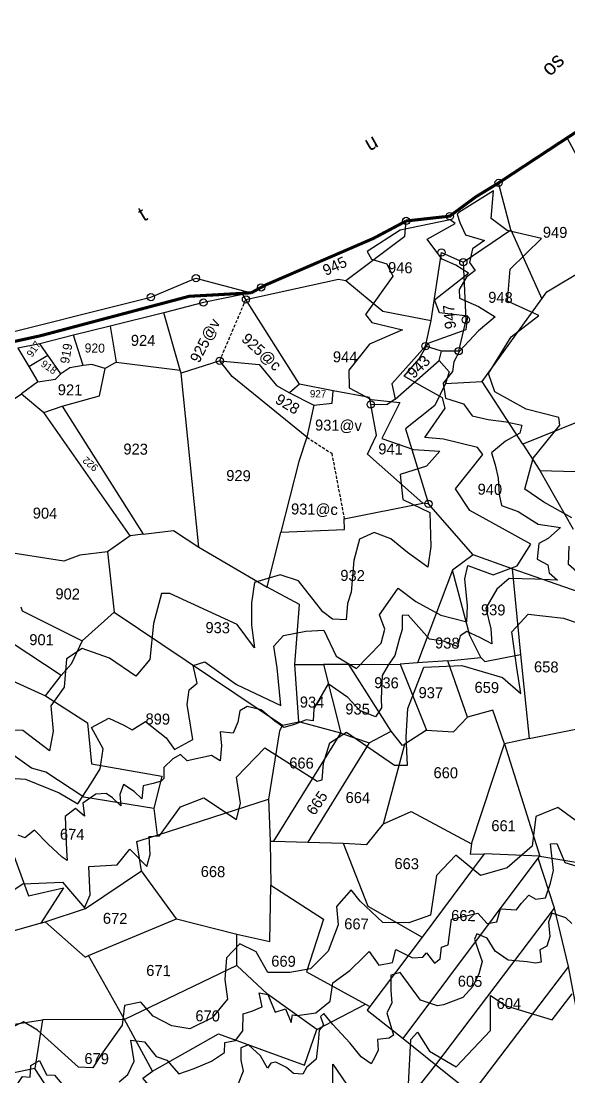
# Model space of a CAD drawing. Header units: metres. Extents: x 303618 to 307193, y 1938596 to 1940865.
# Drawn here: x 304474 to 304906, y 1939507 to 1940340 of the extents above; entities that cross this region are included whole.
import ezdxf

# ---------------------------------------------------------------- set-up
doc = ezdxf.new("R2010")
doc.units = ezdxf.units.M
doc.linetypes.add('DASHDOT', pattern=[1, 0.5, -0.25, 0, -0.25])
doc.linetypes.add('DASHED', pattern=[0.75, 0.5, -0.25])
for name, color, linetype in [('POLY_HATCH', 12, 'Continuous'), ('POLY_PARCEL', 6, 'Continuous'), ('POLY_SUBPARCEL', 6, 'DASHED'), ('POLY_WATER', 4, 'Continuous'), ('SYM_STONE', 1, 'Continuous'), ('TEXT_MAPOUT', 7, 'Continuous'), ('TEXT_PARCEL', 7, 'Continuous'), ('V_BOUND_LINE', 7, 'Continuous'), ('V_BOUND_STREAM_LINE', 7, 'DASHDOT')]:
    doc.layers.add(name, color=color, linetype=linetype)
doc.styles.add('TEXT_MAP', font='')
doc.styles.get('TEXT_MAP').set_extended_font_data('Kruti Dev 050')

# ---------------------------------------------------------------- blocks, each defined once
blk = doc.blocks.new('STONE')
blk.add_circle((0, 0), 0.8510231522929323)
blk = doc.blocks.new('10')
at = {"layer": 'POLY_HATCH'}
for points in [[(294.1404708599243, 285.9445481932862), (288.4020849253952, 289.9712124450725), (284.841342217042, 288.472235878286), (284.2822157340884, 283.6226023066056), (280.2506301132676, 280.0074216514572), (275.9247687209513, 278.6847948937129), (271.8343287848697, 281.9472759307764), (268.6855704785335, 278.5672290632242), (267.8321682240844, 272.0716611049916), (264.2714255157312, 270.7490343472473), (260.0044184386757, 270.7784263365238), (256.2671085893503, 274.21725718263), (254.7663004766505, 276.0101515155657), (252.3826608542763, 273.2767220322471), (252.7063658809971, 270.2493747827789), (251.1467034530356, 265.9287927648434), (248.2922251133837, 263.0190134724821), (244.9080495460034, 262.343004098972), (241.2884525223894, 262.313612109695), (239.3756558124828, 265.6348749986942), (236.6388861033533, 266.9575017564384), (234.4906679372129, 264.6355558697578), (234.2846757362045, 261.0791591931629), (234.7849437087075, 257.816678156099), (232.2835954558118, 254.7305490546955), (228.6639984321978, 252.8788707432063), (225.6918072668336, 253.3197463291212), (222.6607617862096, 254.8775068744612), (220.5714021305198, 257.1406687825884), (217.8934867366511, 256.5822252395669), (217.5697817099312, 253.319744202503), (214.2444604578118, 248.528894609376), (212.8613609756335, 246.2657327012489), (210.5365798637108, 246.3539086690789), (203.7387994737242, 252.3204272001849), (201.4140183618015, 253.6430539579292), (198.9126701089049, 252.4379930306736)], [(195.3224897549476, 272.4243479633669), (201.002021374215, 276.274662406111), (207.5055259927071, 276.6567540134724), (211.1251230163211, 272.4537399526439), (212.037379586031, 274.5993360302823), (211.7725288745719, 279.2726176663023), (216.3926660383827, 279.5959274217284), (218.4231713788108, 282.21178894794), (221.2776497184627, 279.419575486068), (221.7779176909667, 281.3888196280459), (221.5719254899582, 284.2985989204071), (223.2493007436301, 284.4455567401728), (226.6334763110103, 289.2364063332998), (230.4296404755983, 290.7941668786398), (235.8148963233712, 287.2965520539801), (236.4328771215864, 289.9711975587456), (235.7560420081104, 294.2329955981277), (240.3173248566595, 299.0826291698081), (248.9396183860658, 293.762730149554), (249.7930206405149, 293.9684719478732), (249.9401585262626, 296.7019014311923), (250.9112694112332, 300.0819482987445), (253.6480391203627, 301.8748426316802), (261.5640724762575, 296.5549436114266), (263.7122906423979, 296.5843356007031), (263.4474399309388, 301.2576172367235), (263.6534321319473, 305.8721170208082), (266.154780384843, 312.6616027451901), (272.3640092318396, 313.043694352551), (279.0440809913039, 311.1920160410618), (282.0751264719288, 308.5761545148503), (281.3982913584528, 312.7791685756788), (280.4860347887429, 318.6869031282313), (283.10509586735, 321.5966824205921), (288.9023403123297, 321.0382388775706), (296.2886764404961, 318.5987271604008)], [(293.6990488123033, 326.3581400244425), (289.6086088762208, 329.8557548491021), (289.6968924467078, 332.8243181200164)], [(290.0205974734276, 337.4975997560364), (285.4004603096168, 339.9958954517597), (282.3105605137312, 342.0827075508446), (283.5759471701972, 347.1674749101207), (287.8429542472518, 352.6637258660353), (287.6958163615041, 353.9275686452261), (282.3105605137312, 355.1914114244169), (277.160726122192, 357.9836248862889), (276.0719024115092, 360.9521881572036), (279.6914994351232, 367.0362725187983), (284.1939279684125, 370.5926691953928), (279.0440935768725, 372.8558311035204), (279.3677986035932, 378.1169482718387), (284.4587786798716, 383.2017156311149), (278.7792470606032, 384.4067765583704), (276.1601859819953, 386.3760207003484), (276.483891008716, 390.8729525273266), (270.8632137047084, 387.2577718721782), (270.5753978576027, 387.017240149034)], [(269.4212599072703, 386.0527109449226), (261.2698050951417, 384.2598166119869), (255.9434035626296, 380.6446359568386), (256.6790929913673, 379.439575029583), (259.180441244263, 378.7047816775189), (260.2104064444952, 376.6767535569875), (255.8256907369182, 370.3575354077971), (256.8556559371505, 369.0349086500528), (261.8877816981671, 367.8886317013507), (256.5025258503942, 365.5079039627349), (253.1772045982748, 361.1873219447994), (253.2654881687608, 358.2775426524381), (256.9439437028263, 356.4258643409489), (261.6229351818979, 355.984988755034), (258.768456842246, 350.077254202482), (263.9771455490468, 348.3431438480998), (268.3030069413621, 348.1374020497806), (266.1547887752217, 345.6391063540577), (261.8289273829064, 344.1989116392065), (262.3291953554094, 340.1134634088667), (266.7727653782472, 338.0266513097813), (267.0376160897063, 332.471618501932), (266.596202432464, 329.0915716343793), (263.2120268650838, 331.4135175210599), (260.4752571559543, 333.617895450634), (257.7384874468239, 334.6466044422291), (255.3548478244506, 333.500327493527), (254.4425912547408, 330.0027126688674), (254.0600319127593, 324.8003794791025), (253.5009054298048, 322.9487011676133), (253.353767544058, 320.2740556628478), (251.0878407473961, 320.3622316306783), (249.469319808984, 321.5085085793798), (245.4377341881632, 326.534491960103), (242.4066887075383, 327.5044190997628), (238.2573944561959, 326.1817923420181), (237.8159807989537, 322.8605294530194), (237.845410054179, 319.1865648193175), (238.4045365371326, 315.4538183336804), (235.4911996870301, 319.245348797871), (224.3969829647635, 324.1537642214867), (223.0138834825862, 324.1831562107636), (221.8073511413809, 319.215956808594), (221.2482246584273, 313.308222256042), (219.0411521770261, 310.574792772723), (214.6564364694491, 313.4257880865307), (210.1540079361607, 314.9835486318707), (207.652659683265, 313.2494382774885), (207.3289546565443, 308.5761566414681), (205.1807364904048, 305.4900275400651), (205.6221501476471, 301.3457953311718), (205.0630236646925, 298.1420982726613), (200.6194536418548, 301.4045793097252), (192.2325773734924, 301.610321108044)], [(252.2355187733397, 239.6819823953315), (252.1472352028527, 247.4120032700962), (255.1782806834776, 243.1502052307142)], [(264.5362678368106, 242.2096700803313), (264.8599728635313, 251.6444093202017), (265.9487965742132, 252.8494702474572), (267.9793019146423, 249.7633411460538), (272.3640176222184, 247.2650454503309), (277.9258406109652, 253.2903458333722), (277.8375570404783, 259.021730576882), (280.3977596086356, 257.4051860529885), (287.9606586825844, 255.2008081234148), (291.1682713041814, 259.5213901413504)], [(270.5753978576027, 387.017240149034), (271.0307691815324, 385.6549611109779), (272.0090043993146, 383.6430426958702), (275.0875626345369, 382.7520505100279), (273.1598677368179, 381.3437077568324), (272.7282949267801, 379.0731140580481), (273.6777571174516, 377.7797376396647), (272.2679490896317, 376.7162952647047), (271.0883152357533, 374.6756356093438), (271.1746292956136, 373.2098090018428), (274.3095510287067, 371.9045423566829), (277.0170878583253, 370.2494131727888), (274.336493729747, 367.9214675043634), (271.2652593095409, 364.5304709935756), (270.3896880602178, 362.794603666682), (270.1876316114603, 361.2202126257873), (268.6924259421821, 359.269043584228), (269.0830662338099, 356.8065343441367), (272.0600074772137, 355.9318725021064), (273.5013327658817, 353.9537907462141), (276.1011063235451, 353.4289941905154), (279.0511073766438, 353.0656725470174), (281.6508809343077, 352.5408759913187), (281.3141235340249, 351.2356107199575), (278.9837569008814, 349.9034327342631), (276.7342133493885, 347.9522636927038), (277.3942605655361, 346.0280073654776), (277.9196043194243, 343.8077111805865), (278.0947180671415, 341.1568129401628), (278.4853583587692, 339.3402074702694), (281.2467755689981, 338.3848074852399), (284.573946818572, 336.3529003006811), (288.2244053732757, 335.9088405141833), (286.2442662355675, 334.0653237037554), (284.7221203759846, 333.2175745760585), (284.4392433563116, 330.6205017643013), (286.2038559501102, 329.7189272079379), (286.4597927794775, 328.4405746509099), (287.8472376875361, 327.2429602368813), (284.1428962414866, 327.3371547370475), (279.9266836474376, 327.4313492372137), (277.9196043194243, 325.6147437673203), (276.1549917256257, 322.5063293832325), (277.0305629749487, 319.101876515278), (277.2595571032762, 316.6662799895198), (275.2794179655675, 317.675505403216), (273.1106974957247, 318.6039926739124), (272.0465424035319, 317.9177198322147), (271.6020217312939, 316.1280270766545), (269.3255354787607, 316.9757762043516), (266.9951688456172, 317.3121851335166), (263.479413753173, 321.1472414308021), (262.4691390415901, 321.079959644969), (262.5230194221999, 318.7923830480433), (262.0784987499624, 317.4063810074813), (261.3915113435096, 314.540181052392), (260.3273562513168, 312.9119645828309), (259.3709619203437, 311.2030099702706), (259.2631986483884, 307.3814100301515), (259.3036089338461, 305.9146698465897), (258.347214602873, 304.4479296630279), (255.7743812355143, 305.4571550767241), (253.7673044182361, 307.5428876899493), (250.5209562503123, 309.7631838748405), (248.217529807474, 305.6859131485562), (248.1771195220167, 303.654007337796), (247.0052011578687, 303.8020272666286), (245.1328252921153, 303.008103567598), (243.3951528886219, 302.456394297566), (241.8730070290389, 303.5194451399286), (239.623463477546, 305.336050609822), (237.2930943336669, 305.8608471655205), (236.1211759695188, 305.0938361808232), (235.8517690449989, 303.2368616394301), (235.0839610676312, 301.4202561695367), (232.9691209783978, 301.6490142413688), (233.211587712613, 299.3614376444434), (233.0364739648958, 296.8720156900188), (231.5682084859227, 297.746677532049), (227.5944626260884, 296.8181902613524), (226.5303075338957, 297.8274156750485), (225.2506258977928, 297.0873174046844), (223.8093006091244, 295.6474899354557), (223.8362407994296, 293.8712535370623), (223.4186603174967, 293.4271937505646), (222.0850983007836, 293.0100466784002), (220.4821293595505, 292.6198136943674), (220.3070156118329, 290.4802556524758), (219.02733397573, 291.6509573521712), (217.2357811916268, 292.7678336232), (216.6700271522814, 291.153072137007), (216.8720810903042, 289.2557285241141), (215.4846386929812, 290.58790513601), (214.4474237910931, 291.2472652633746), (212.76363176821, 291.1530707632085), (210.6487916789765, 289.6055924366472), (210.9586088889541, 287.5198598234219), (209.4364630293712, 288.7443869517836), (207.7526710064881, 287.3852976255546), (208.0490181213131, 281.8143740013752), (208.1971916787256, 280.2130702461475), (207.3485606197078, 280.7109540875128), (205.0720743671741, 282.8235994150714), (202.7686479243357, 285.0977196548304), (201.2195593637125, 283.792454383469), (200.1015213801743, 284.2096014556334)], [(259.6947745509883, 318.8002099433834), (258.8028553219756, 321.1873549757645), (260.1838903226853, 323.1992733908721), (261.7663264702264, 325.5848334244688), (264.6722540749925, 323.4292060604967), (268.8441321042319, 321.2735786965247), (273.0735536769575, 320.2101363215647), (273.1598677368179, 322.8256303985845), (272.6707513832944, 327.2805913277957), (273.1023241933326, 329.4362186917679), (277.2742022225725, 327.9703920842669), (281.2159085886055, 329.4937011722748), (283.3737776602661, 333.0864125296957), (278.7415537938782, 335.5869388981046), (273.3037278508991, 338.4898494990546), (270.9156871160321, 341.9675945216632), (275.3177368084785, 347.6871892552056), (274.4258181612922, 348.808115484471), (268.8729051313426, 350.1014919028541), (265.7943468961203, 350.3026833322253), (269.0455332510637, 355.1600298677761), (268.6139604410255, 356.8557905187004), (265.1325999121404, 358.7239999849437), (262.284213340125, 360.304792927257), (264.6722540749925, 363.2077035282068), (266.1396031355625, 365.7657137509213), (272.3254926331169, 368.0937913040111), (272.584437323434, 370.3069011484899), (267.8946699135604, 370.7955104755899), (267.0602948098594, 372.8936539852564), (272.5556642963234, 377.3486162882662), (270.4553387681485, 378.6419913328509), (268.2399286637378, 379.5904659992), (266.48486188574, 381.8035758436788), (265.7080303255248, 382.8095343643333), (270.2827106484274, 385.48251092186), (269.4212599072703, 386.0527109449226)], [(198.6990394631284, 293.5683831476281), (201.202165124389, 293.4246942609468), (206.755078087418, 291.2693567159806), (209.8336354699677, 289.5163489026713), (211.9915037405822, 292.9936276009025), (213.401311594585, 295.2639171041631), (213.8328847013317, 298.5687685724106), (211.9051907613607, 302.046047270642), (214.6960336517054, 303.6266278539674), (217.1416164145248, 302.5058522739885), (218.5514242685276, 301.7299311539768), (220.7092925391421, 303.1380859222338), (224.1331100492171, 300.5229419590059), (225.5429179032199, 298.6549821874025), (228.5063894888872, 300.2930394573327), (227.4993846608513, 306.0118693155221), (227.758329072275, 308.4545860487663), (229.053051129396, 309.5753616287452), (228.3913036920053, 312.4204080936463), (230.2614547335356, 313.0813786702788), (235.5266532043602, 309.4316727420639), (242.8058613312569, 306.0693460021268), (242.1441138938662, 312.2479822785779), (241.5399120917964, 315.7827362484986), (243.1223486411222, 317.5357440618079), (246.7763377449605, 318.3116651818193), (249.6822664321876, 318.5128307551056), (251.7825918043609, 314.2883678652497), (255.1488664159951, 312.3054575502674), (259.0905727489185, 316.5299204401231), (259.6947745509883, 318.8002099433834)], [(200.4248036638337, 243.2216034685141), (201.3542552937665, 244.6883436520759), (202.6608771201745, 244.6210618662428), (202.7282275959369, 246.5184054791357), (204.1426126943002, 247.3392418924996), (205.2875908681431, 245.0382089384075), (206.6211528848562, 244.9978398669075), (207.8469516296141, 243.6118378263454)], [(217.2357736594208, 244.0289835247113), (218.6232185674789, 245.280423367406), (219.6065530887572, 247.446894123631), (219.0542691445644, 250.9051724202518), (221.2768725057526, 250.6495016340864), (223.2031287521158, 248.2677305369946), (224.9946815362191, 247.6891085526297), (226.947877972887, 245.4688123677383), (229.4398882585956, 246.397299638435), (232.3090687407794, 247.6218267667966), (234.3700284494025, 249.0885669503584), (234.4104387348602, 250.7436961342526), (236.1750513286584, 251.0801050634175), (237.3469696928064, 252.7083215329785), (237.3604397879585, 255.4668706307348), (238.7748248863218, 255.910929043434), (240.4586169092054, 256.6779400281314), (239.9332731553172, 258.9251475535571), (241.3476557429453, 258.7233021960583), (242.6003971887435, 255.8032768123026), (244.3111294019318, 256.4088115110007), (245.2405810318642, 254.1616026117765), (245.442634969887, 255.4130424544712), (246.237385648295, 255.3188479543051), (249.2412695927387, 255.7898204551359), (251.5716362258822, 257.7679022110285), (251.9892167078146, 260.7417530234504), (254.7506339180436, 262.8005729223426), (256.9732372792319, 265.1016058764346), (257.8488085285549, 265.9762677184649), (259.4787176600926, 263.7828842479068), (261.7013210212813, 264.2000313200713), (262.1997220741287, 266.3395893619629), (264.9611392843572, 265.0612368049349), (266.6449313072408, 265.1823440194341), (267.2241554417383, 265.8686168611321), (268.5846576487565, 264.1865749629046), (269.5141117894245, 264.926673233269), (269.6622853468371, 266.8509295604949), (270.7803233303753, 267.2680766326594), (271.2383166085006, 271.4395418591098), (275.5353497734645, 272.4756799871391), (277.1113785243929, 270.8205508032449), (278.7143474656259, 271.1031343037434), (279.239691219514, 273.2696050599684), (281.866402456747, 273.1215851311358), (282.6342104341147, 274.1846359734982), (283.8869518799129, 275.5706380140605), (285.0319300537558, 274.9381906010292), (286.6079588046841, 275.1669486728613), (287.3757667820519, 277.5756324842862), (287.8741678348993, 279.6613650975114), (287.3218838907069, 284.007761593329), (288.3321586022894, 284.075043379162), (289.6657206190025, 280.9935417094073), (292.7773653246663, 280.118879867377)], [(290.9823201076915, 270.9991720956189), (289.9691982222216, 271.9318645637923), (287.684705234657, 272.6661118259715), (287.1483468847891, 271.1777727810138), (287.4065935906788, 268.8559638708796), (286.9099651169881, 267.2485577023253), (285.8173809684276, 266.6333775637427), (286.03589779814, 264.6290809831996), (285.1022356650251, 264.4504802978047), (283.7315398724863, 264.6290809831996), (280.6524418291642, 264.8473707097935), (278.4871409808679, 266.2960207135523), (277.1561750645064, 268.4193844176921), (275.4676377518117, 269.1139426386724), (275.0504690304765, 268.2606282528966), (275.6265597672577, 266.6135330431432), (276.3615700087489, 264.5695474214012), (275.8649415350583, 262.5652508408582), (274.8915495257661, 260.4815761779175), (273.2824719654268, 258.6757248033687), (270.1239141697492, 257.4255200056043), (269.1505221604571, 257.2072302790104), (266.3495357611132, 258.1399227471838), (262.9923260738124, 262.6049398820571), (261.4627107765632, 262.1485159082702), (261.4825757146523, 259.6282617921418), (261.6613626681865, 257.5445871292009), (260.8866225505176, 255.9371809606464), (262.0189365752558, 252.3056336909497), (261.3236562099419, 251.8095206759638), (259.4364670056239, 251.5912309493699), (259.5357916960679, 249.82506861602), (258.9994333461996, 248.6939309418522), (258.423345120154, 247.5627932676844), (256.7745376836369, 248.6939309418522), (254.8873484793189, 250.9760508107872), (252.0466322037973, 253.9328843801034), (250.5567467827259, 255.6990467134533), (250.0601183090357, 255.2029336984674), (250.5170169065486, 253.7939727359073), (249.8217365412347, 252.9803473913305), (249.7224118507906, 251.0157398519862), (249.4244352687233, 248.2176624474657), (247.8550875845613, 246.8087014849057), (247.2789993585156, 245.7172528519366), (245.7493815505313, 245.8164754549339), (244.5773376496159, 246.7888569643062), (242.8093380738305, 247.6024823088831), (241.9948680799844, 247.463570664687), (241.458509730116, 246.6499453201102), (240.3261957053783, 248.6145528594543), (238.3198143617919, 250.3807151928042), (237.0683107085215, 249.8846021778184), (237.0881756466101, 247.8803055972753), (237.5053443679458, 246.0744542227264), (236.7306042502764, 243.9907795597858)]]:
    blk.add_lwpolyline(points, dxfattribs=at)
at = {"layer": 'POLY_PARCEL'}
for points in [[(298.1032629065189, 382.3072274648753), (288.4231238013695, 399.7528315757368)], [(279.4227120550386, 384.5541595273471), (277.2908867121141, 392.2058809252202)], [(252.4787831860749, 375.8438123426811), (262.039116967278, 383.2928787427202), (262.2475916019515, 385.7606518771529)], [(271.696207988447, 379.1322161479729), (279.4227120550386, 384.5541595273471)], [(279.4227120550386, 384.5541595273471), (284.6092400918437, 373.31668109536)], [(266.5859535646514, 369.4850636582637), (268.1019141807951, 380.6708751122226), (271.696207988447, 379.1322161479729)], [(284.6092400918437, 373.31668109536), (285.413205402006, 374.4673903968235), (298.1032629065189, 382.3072274648753)], [(271.696207988447, 379.1322161479729), (272.2341299410559, 369.7048741428698), (271.1338354130821, 364.5515857781043), (268.3219725362578, 364.5271620703036)], [(236.193647702159, 372.5446681644499), (251.3051367898338, 376.088043649489), (252.4787831860749, 375.8438123426811)], [(252.4787831860749, 375.8438123426811), (258.6149322678593, 370.950452941911), (266.5859535646514, 369.4850636582637)], [(236.193647702159, 372.5446681644499), (235.6818397031453, 373.3337622578687)], [(245.1376384283162, 358.7550238697079), (236.193647702159, 372.5446681644499)], [(275.0361835905769, 359.6148397096676), (284.6092400918437, 373.31668109536)], [(225.5930013684368, 360.7748450397963), (222.757887872488, 370.1776777943749)], [(265.7057173921403, 365.2842796985283), (266.5859535646514, 369.4850636582637)], [(214.0276320819999, 367.8345241560814), (215.1039886942649, 361.9851746502804)], [(209.7014545682778, 361.3493185382306), (208.0209008430525, 366.2956458531835)], [(265.7057173921403, 365.2842796985283), (260.2775966205377, 359.0319475675278), (260.864419818658, 356.540784198248)], [(268.3219725362578, 364.5271620703036), (265.7057173921403, 365.2842796985283)], [(198.9549785962822, 364.0207811654459), (200.7671520738447, 361.0787629904083)], [(203.8524058054967, 362.9742778427917), (202.5346631806788, 364.785443710665)], [(267.955204942939, 362.9885016632545), (268.3219725362578, 364.5271620703036)], [(200.7671520738447, 361.0787629904083), (203.8524058054967, 362.9742778427917)], [(206.0623855061294, 359.9367804384467), (203.8524058054967, 362.9742778427917)], [(215.1039886942649, 361.9851746502804), (213.2839590442691, 360.8973068079956)], [(215.1039886942649, 361.9851746502804), (225.5930013684368, 360.7748450397963)], [(232.038352144962, 362.4143209487262), (225.7394924688201, 360.2889980643906)], [(232.038352144962, 362.4143209487262), (238.4941877485767, 361.8795602933153), (241.3839493357673, 358.5169691870192), (243.5586986853177, 357.3564246546748)], [(246.4782581796194, 350.0956103885376), (234.1258497745007, 359.8919122635186), (232.038352144962, 362.4143209487262)], [(260.864419818658, 356.540784198248), (267.955204942939, 362.9885016632545)], [(267.955204942939, 362.9885016632545), (269.6178720462776, 361.1323402687954), (269.0554994709128, 359.202910636533)], [(200.7671520738447, 361.0787629904083), (202.3290402999455, 358.5430766416891)], [(202.3290402999455, 358.5430766416891), (205.1761886519316, 359.0515898382034), (206.0623855061294, 359.9367804384467)], [(209.7014545682778, 361.3493185382306), (207.4953861962617, 360.9161396682225), (206.0623855061294, 359.9367804384467)], [(206.3452139382357, 354.6068083051587), (212.435470997289, 356.3960209230727), (213.2839590442691, 360.8973068079956)], [(213.2839590442691, 360.8973068079956), (211.077890672253, 361.5188229370688), (209.7014545682778, 361.3493185382306)], [(225.7394924688201, 360.2889980643906), (225.5930013684368, 360.7748450397963)], [(229.046344986411, 331.8111380044695), (225.7394924688201, 360.2889980643906)], [(202.3290402999455, 358.5430766416891), (199.6515939584128, 356.584359624937)], [(245.1376384283162, 358.7550238697079), (243.5586986853177, 357.3564246546748)], [(250.6577745890308, 357.7836695046938), (245.1376384283162, 358.7550238697079)], [(269.0554994709128, 359.202910636533), (267.3552830986755, 355.5965326056362), (262.6271229494896, 351.6974899357506), (266.5306075211743, 339.4512036284186)], [(269.0554994709128, 359.202910636533), (275.0361835905769, 359.6148397096676)], [(281.8582212860856, 349.4416442587469), (275.0361835905769, 359.6148397096676)], [(306.0506697814012, 359.6107885767212), (281.8582212860856, 349.4416442587469)], [(196.8626110770974, 354.6245186674728), (199.6515939584128, 356.584359624937)], [(199.6515939584128, 356.584359624937), (203.3703496603671, 353.560964880236)], [(243.5586986853177, 357.3564246546748), (247.5209483717008, 355.3626764691255)], [(247.5209483717008, 355.3626764691255), (250.5298740807298, 355.7495241656407), (250.6577745890308, 357.7836695046938)], [(256.8606245060405, 355.6042305565385), (256.6370917135159, 356.7315150614743), (250.6577745890308, 357.7836695046938)], [(260.864419818658, 356.540784198248), (259.5196163124656, 355.5882812360171), (256.8606245060405, 355.6042305565385)], [(247.5209483717008, 355.3626764691255), (246.4782581796194, 350.0956103885376)], [(265.6340709334922, 339.5317089478806), (256.4583427800972, 347.447190544304), (257.8585363403372, 350.5717226395134), (256.8606245060405, 355.6042305565385)], [(203.3703496603671, 353.560964880236), (206.3452139382357, 354.6068083051587)], [(217.7487379323329, 333.5532057100436), (203.3703496603671, 353.560964880236)], [(206.3452139382357, 354.6068083051587), (219.9210144379349, 333.8519286636031)], [(246.4782581796194, 350.0956103885376), (245.1976193350338, 346.1226458927326), (242.4266202732238, 334.5026975499811)], [(281.8582212860856, 349.4416442587469), (284.6732666773132, 345.149886027293)], [(284.6732666773132, 345.149886027293), (305.902830022007, 344.8711934574405)], [(284.6732666773132, 345.149886027293), (290.3088697837643, 335.6345390315823)], [(252.7940061489717, 336.8237808434728), (265.6340709334922, 339.5317089478806)], [(266.5306075211743, 339.4512036284186), (265.6340709334922, 339.5317089478806)], [(273.9831897949307, 331.2247136417673), (266.5306075211743, 339.4512036284186)], [(242.4266202732238, 334.5026975499811), (252.8237985547617, 335.0680902262109), (252.7940061489717, 336.8237808434728)], [(219.9210144379349, 333.8519286636031), (224.8457615550287, 334.5190588948806), (229.046344986411, 331.8111380044695)], [(240.341226135758, 325.4564320438976), (242.4266202732238, 334.5026975499811)], [(217.7487379323329, 333.5532057100436), (214.0908130912453, 330.8788010490871)], [(219.9210144379349, 333.8519286636031), (217.7487379323329, 333.5532057100436)], [(214.0908130912453, 330.8788010490871), (209.5920745464659, 330.2385415133481), (206.9620523456615, 329.212359115493), (196.4625164790191, 330.7105879556884)], [(214.0908130912453, 330.8788010490871), (215.348063146479, 321.0165710772708)], [(229.046344986411, 331.8111380044695), (240.341226135758, 325.4564320438976)], [(273.9831897949307, 331.2247136417673), (270.6123329656575, 328.6614149773008)], [(280.3939840933081, 329.0023207110457), (273.9831897949307, 331.2247136417673)], [(280.3939840933081, 329.0023207110457), (281.9698018364388, 314.9830460647588)], [(294.6036110679152, 323.0326625672791), (291.4243204520671, 325.3297225172873), (280.3939840933081, 329.0023207110457)], [(270.6123329656575, 328.6614149773008), (265.1332870270931, 313.3729480771616)], [(275.4835871729651, 314.3803642387118), (273.5936357285659, 317.9547727210829), (270.6123329656575, 328.6614149773008)], [(245.0134653533851, 312.8359917889418), (245.6440845708012, 322.659232171032), (240.341226135758, 325.4564320438976)], [(200.0252746511785, 321.6416342702758), (200.2842679193541, 320.9823703403599), (210.1673944816366, 316.200356095668)], [(210.1673944816366, 316.200356095668), (215.348063146479, 321.0165710772708)], [(215.348063146479, 321.0165710772708), (243.1467927502931, 302.8352293718926)], [(206.7976838662603, 310.4947800013854), (195.8666601112359, 317.4317824756513)], [(210.1673944816366, 316.200356095668), (208.4003535589177, 312.3829571139506), (206.7976838662603, 310.4947800013854)], [(275.4835871729651, 314.3803642387118), (276.1246644022744, 313.7776809698655), (281.9698018364388, 314.9830460647588)], [(281.9698018364388, 314.9830460647588), (283.5724990357025, 301.2531839876719)], [(265.1332870270931, 313.3729480771616), (262.2471851928508, 313.1373334233649)], [(270.0909774306997, 313.7776824126649), (265.1332870270931, 313.3729480771616)], [(270.0909774306997, 313.7776824126649), (275.4835871729651, 314.3803642387118)], [(273.4095065028632, 304.586773383754), (270.0909774306997, 313.7776824126649)], [(193.9763428289666, 311.6441183109932), (204.2704098443755, 307.1494404472026)], [(245.0134653533851, 312.8359917889418), (249.7084277788631, 312.8924932552211)], [(245.8053860635473, 303.4190783377128), (245.0134653533851, 312.8359917889418)], [(253.8754448980067, 312.9489961642998), (249.7084277788631, 312.8924932552211)], [(249.7084277788631, 312.8924932552211), (252.7252726399806, 301.705200046305)], [(253.8754448980067, 312.9489961642998), (262.2471851928508, 313.1373334233649)], [(260.9650279835714, 302.1007103102606), (253.8754448980067, 312.9489961642998)], [(262.2471851928508, 313.1373334233649), (266.7158865230399, 302.3832176416577)], [(204.2704098443755, 307.1494404472026), (206.7976838662603, 310.4947800013854)], [(204.2704098443755, 307.1494404472026), (211.2358611149198, 302.8189488237581), (211.9550075955567, 296.1077098243152), (223.4818959703462, 294.240056532843), (222.2696192955605, 288.9244272681306)], [(266.7158865230399, 302.3832176416577), (271.1468735446897, 302.1760431939676), (273.4095065028632, 304.586773383754)], [(279.5563253974124, 300.2926590609225), (277.5388120641283, 305.7733027328218), (273.4095065028632, 304.586773383754)], [(243.1467927502931, 302.8352293718926), (242.6917619571786, 301.9428348743759), (241.0033789271724, 290.730680789449)], [(243.1467927502931, 302.8352293718926), (245.8053860635473, 303.4190783377128)], [(252.7252726399806, 301.705200046305), (245.8053860635473, 303.4190783377128)], [(283.5724990357025, 301.2531839876719), (291.1711771499845, 302.8917279525733)], [(242.0070009615764, 283.8099112262424), (252.7252726399806, 301.705200046305)], [(252.7252726399806, 301.705200046305), (257.3825235075801, 300.1419932935087)], [(257.3825235075801, 300.1419932935087), (260.9650279835714, 302.1007103102606)], [(263.2157791655834, 300.0467829069706), (262.8505536149419, 299.8029830530329), (260.9650279835714, 302.1007103102606)], [(266.7158865230399, 302.3832176416577), (263.2157791655834, 300.0467829069706)], [(283.5724990357025, 301.2531839876719), (279.5563253974124, 300.2926590609225)], [(257.3825235075801, 300.1419932935087), (247.5562199876898, 283.7412377762807)], [(259.8902733399814, 286.9394772731632), (263.2157791655834, 300.0467829069706)], [(274.3802311596578, 283.8696907573951), (279.5563253974124, 300.2926590609225)], [(279.5563253974124, 300.2926590609225), (285.5572740056123, 281.9991677379685)], [(222.2696192955605, 288.9244272681306), (210.7632783560266, 290.607369055364), (204.5169790674408, 294.6300091336107), (202.1540707742965, 295.2251956169105), (198.2706825295163, 297.9137974237055), (194.0365877991094, 295.0224404637024)], [(194.0365877991094, 295.0224404637024), (201.9737429616489, 274.3247461753294), (207.6673272445055, 275.6989548669476), (204.0479859207312, 269.8849956837014)], [(222.8700852499073, 284.573805091703), (241.0033789271724, 290.730680789449)], [(241.0033789271724, 290.730680789449), (241.4055282687764, 283.8173546529081)], [(259.8902733399814, 286.9394772731632), (264.4286819130411, 289.0229791221607), (274.3802311596578, 283.8696907573951)], [(222.2696192955605, 288.9244272681306), (222.8700852499073, 284.573805091703)], [(253.3641740966946, 283.6693623927342), (257.2128242477879, 283.4740535270946), (259.8902733399814, 286.9394772731632)], [(220.3667782552297, 278.6587870852336), (219.5836459059296, 283.4579461148851), (222.8700852499073, 284.573805091703)], [(241.4055282687764, 283.8173546529081), (241.6124577208288, 276.6098936648166)], [(241.4055282687764, 283.8173546529081), (242.0070009615764, 283.8099112262424)], [(242.0070009615764, 283.8099112262424), (247.5562199876898, 283.7412377762807)], [(247.5562199876898, 283.7412377762807), (253.3641740966946, 283.6693623927342)], [(274.3802311596578, 283.8696907573951), (274.1601728041951, 282.1356464591393), (276.4348371521687, 282.2317267978422)], [(253.3641740966946, 283.6693623927342), (257.5126600148587, 273.3945099358352), (266.5081016155168, 268.4685014280344)], [(276.4348371521687, 282.2317267978422), (266.5081016155168, 268.4685014280344)], [(285.5572740056123, 281.9991677379685), (276.4348371521687, 282.2317267978422)], [(263.6083936393193, 251.7877236327918), (285.2967922333946, 281.6406286976876)], [(285.2967922333946, 281.6406286976876), (285.5572740056123, 281.9991677379685)], [(288.0759962234529, 273.4790752927354), (285.2967922333946, 281.6406286976876)], [(285.5572740056123, 281.9991677379685), (301.0717621555818, 279.6524430140048), (304.0138000489342, 273.1196667547122), (308.4797727237324, 273.9441919696831)], [(204.7392920639759, 270.121859837002), (211.3290039867561, 272.3797112250397), (220.3667782552297, 278.6587870852336)], [(226.2091339226803, 270.8654153821726), (220.3667782552297, 278.6587870852336)], [(236.1628027951791, 268.4898399772224), (241.561636514165, 267.3715410640955), (241.6124577208288, 276.6098936648166)], [(241.6124577208288, 276.6098936648166), (250.3277417808977, 271.1531759349339), (247.6343911193317, 262.523947259464), (257.3680409780171, 257.3471938401797)], [(269.0479901672652, 247.5805307582377), (288.0759962234529, 273.4790752927354)], [(290.5302952175834, 263.9448204112305), (288.0759962234529, 273.4790752927354)], [(204.0479859207312, 269.8849956837014), (204.7392920639759, 270.121859837002)], [(204.7392920639759, 270.121859837002), (211.3650152384021, 264.3836630083533), (211.8839305236693, 264.681248296434)], [(211.8839305236693, 264.681248296434), (226.2091339226803, 270.8654153821726)], [(226.2091339226803, 270.8654153821726), (236.1628027951791, 268.4898399772224)], [(204.0479859207312, 269.8849956837014), (193.9307588802312, 266.8405952229164), (181.5276337935543, 263.2465112854841), (179.2417302460558, 268.9970464510552)], [(236.2416004591789, 263.3537915812634), (236.1628027951791, 268.4898399772224)], [(266.5081016155168, 268.4685014280344), (258.0905939316409, 256.9629106034092)], [(217.9413171876349, 254.2836222696166), (211.8839305236693, 264.681248296434)], [(236.2416004591789, 263.3537915812634), (217.9413171876349, 254.2836222696166)], [(249.4382688898336, 253.0610301501997), (241.3075359821664, 258.7423037318292), (236.2416004591789, 263.3537915812634)], [(290.5302952175834, 263.9448204112305), (274.9947095002226, 242.9652478519877)], [(292.4628846531332, 254.4503391800645), (290.5302952175834, 263.9448204112305)], [(249.4382688898336, 253.0610301501997), (257.3680409780171, 257.3471938401797)], [(257.3680409780171, 257.3471938401797), (258.0905939316409, 256.9629106034092)], [(258.0905939316409, 256.9629106034092), (257.6608188508912, 256.3754663845939), (263.6083936393193, 251.7877236327918)], [(187.1460617747398, 251.1037429476271), (204.5193776435513, 254.0119748891068)], [(204.5193776435513, 254.0119748891068), (203.3675549891191, 246.0542582266128)], [(217.9413171876349, 254.2836222696166), (204.5193776435513, 254.0119748891068)], [(222.6285970178428, 245.8944609819618), (217.9413171876349, 254.2836222696166)], [(222.6285970178428, 245.8944609819618), (233.388972535141, 252.1146518713108), (247.5146493587508, 247.2107052087354), (249.4382688898336, 253.0610301501997)], [(263.6083936393193, 251.7877236327918), (269.0479901672652, 247.5805307582377)], [(262.6607470256026, 239.2758569163168), (269.0479901672652, 247.5805307582377)], [(269.0479901672652, 247.5805307582377), (274.9947095002226, 242.9652478519877)], [(203.3675549891191, 246.0542582266128), (190.2815618854711, 243.1460176283367), (193.290462838554, 236.8217532917538)], [(207.2403696942579, 240.2805574742949), (203.3675549891191, 246.0542582266128)], [(224.8344013264336, 240.4617326772682), (221.092834395487, 244.6800293358033), (222.6285970178428, 245.8944609819618)]]:
    blk.add_lwpolyline(points, dxfattribs=at)
at = {"layer": 'POLY_SUBPARCEL'}
for points in [[(232.038352144962, 362.4143209487262), (236.193647702159, 372.5446681644499)], [(246.4782581796194, 350.0956103885376), (250.5801993381951, 347.5205165530368), (252.7940061489717, 336.8237808434728)]]:
    blk.add_lwpolyline(points, dxfattribs=at)
at = {"layer": 'POLY_WATER'}
for points in [[(170.3495327577734, 360.0218033551901), (174.1991688093312, 360.4730866102695), (192.3087284555809, 365.2025407377701), (220.6297656085949, 372.6938529798504), (227.9494989062609, 375.9250450842587), (237.0404244832021, 373.6325230861271)], [(235.6818397031453, 373.3337622578687), (229.2342631436082, 371.9159020393063), (222.757887872488, 370.1776777943749)], [(237.0404244832021, 373.6325230861271), (235.6818397031453, 373.3337622578687)], [(222.757887872488, 370.1776777943749), (214.0276320819999, 367.8345241560814)], [(214.0276320819999, 367.8345241560814), (208.0209008430525, 366.2956458531835)], [(208.0209008430525, 366.2956458531835), (202.5346631806788, 364.785443710665)], [(202.5346631806788, 364.785443710665), (198.9549785962822, 364.0207811654459)]]:
    blk.add_lwpolyline(points, dxfattribs=at)
at = {"layer": 'V_BOUND_LINE', "const_width": 0.5}
for points in [[(288.4231238013695, 399.7528315757368), (317.4128783759329, 419.0316755404506)], [(277.2908867121141, 392.2058809252202), (288.4231238013695, 399.7528315757368)], [(262.2475916019515, 385.7606518771529), (269.3737535799469, 386.6475494307474), (273.5487098062317, 389.8426379390376), (277.2908867121141, 392.2058809252202)], [(237.0404244832021, 373.6325230861271), (239.371892727388, 374.9502713818642), (256.9030993366291, 382.820661813405), (262.2475916019515, 385.7606518771529)]]:
    blk.add_lwpolyline(points, dxfattribs=at)
at = {"layer": 'V_BOUND_STREAM_LINE', "ltscale": 10, "const_width": 0.5}
blk.add_lwpolyline([(237.0404244832021, 373.6325230861271), (226.8808834240058, 372.9199571468348), (202.617974856576, 366.1155340566561), (170.944721090751, 358.7142330538586), (170.3495327577734, 360.0218033551901)], dxfattribs=at)
at = {"layer": 'SYM_STONE', "xscale": 0.7, "yscale": 0.7, "zscale": 0.7}
for p in [(277.2908867121141, 392.2058809252202), (262.2475916019515, 385.7606518771529), (269.3737535799469, 386.6475494307474), (268.1019141807951, 380.6708751122226), (271.696207988447, 379.1322161479729), (227.9494989062609, 375.9250450842587), (238.6560084782276, 374.5456528537634), (220.6297656085949, 372.6938529798504), (229.2342631436081, 371.9159020393063), (236.193647702159, 372.5446681644499), (272.2341299410559, 369.7048741428698), (265.7057173921403, 365.2842796985283), (271.1338354130821, 364.5515857781043), (232.038352144962, 362.4143209487262), (256.8606245060405, 355.6042305565385), (266.5306075211743, 339.4512036284186)]:
    blk.add_blockref('STONE', p, dxfattribs=at)
at = {"layer": 'TEXT_MAPOUT', "style": 'TEXT_MAP'}
for s, rotation, p in [('os', 44.96499037218287, (285.4742872566526, 409.6841297708311)), ('u', 30.22601848404054, (256.0973963882257, 397.0563414494641)), ('t', 31.57624652821791, (219.2833153029883, 384.9856611549289))]:
    blk.add_text(s, height=2.5, rotation=rotation, dxfattribs=at).set_placement(p)
at = {"layer": 'TEXT_PARCEL', "style": 'TEXT_MAP'}
for s, height, p in [('949', 1.8, (284.6437775145846, 383.3376801342538)), ('946', 1.8, (259.3823041587511, 377.1949226084496)), ('948', 1.8, (275.8509110540831, 372.5445367090235)), ('924', 1.8, (217.437064261057, 364.6788952050792)), ('920', 1.487282588721172, (209.8916864938083, 363.4805673087449)), ('944', 1.8, (250.5573535217486, 362.4403212785573)), ('921', 1.8, (205.584644547801, 356.4149302587862)), ('927', 1.2, (246.8750091682588, 356.6381508559774)), ('931@v', 1.8, (247.7908430818275, 351.2178548151267)), ('923', 1.8, (216.4626655419042, 346.8581600246264)), ('941', 1.8, (258.2020837054897, 347.4580502226102)), ('929', 1.8, (233.3673228249277, 342.7493884353305)), ('940', 1.8, (274.5514455901916, 341.0794069718502)), ('931@c', 1.8, (244.0517438799716, 337.4196630789872)), ('904', 1.8, (201.7709415811396, 336.1507377705334)), ('932', 1.8, (252.2742747477305, 326.6464537554371)), ('902', 1.8, (205.6638321405821, 322.9745617250692)), ('939', 1.8, (275.3714924150795, 321.3380267962436)), ('933', 1.8, (230.3059098476797, 317.7868632366765)), ('901', 1.8, (201.4945655668262, 315.4090075200977)), ('938', 1.8, (267.9362981757727, 315.7853263740867)), ('658', 1.8, (284.1940081639523, 312.1069107822887)), ('936', 1.8, (258.0725709201938, 309.1425607412802)), ('659', 1.8, (274.4992850864764, 308.6042980074669)), ('937', 1.8, (265.3493454453233, 307.6155678847524)), ('934', 1.8, (245.921958511748, 305.8044161386974)), ('935', 1.8, (253.3974435683385, 304.7698096568749)), ('899', 1.8, (220.7039610788088, 302.6855701097004)), ('666', 1.8, (244.3360281216192, 295.799923151113)), ('660', 1.8, (267.9812621288897, 294.5343106543003)), ('664', 1.8, (253.6427263411251, 290.2665973929415)), ('661', 1.8, (277.5728501331123, 285.9838146011969)), ('674', 1.8, (206.9592589267208, 283.5948757040755)), ('663', 1.8, (261.7904180814667, 279.5527231845258)), ('668', 1.8, (230.0931025305185, 277.8088258569539)), ('672', 1.8, (214.1810713077925, 269.9189299869126)), ('662', 1.8, (271.1889436587799, 271.1762753511175)), ('667', 1.8, (253.7110971655202, 269.5673836297767)), ('669', 1.8, (241.8505323113927, 263.2832836739613)), ('671', 1.8, (221.4005473888583, 261.4714518757849)), ('605', 1.8, (272.4284222864194, 260.425720711663)), ('604', 1.8, (278.8455215447716, 256.8662631820266)), ('670', 1.8, (229.5482391291998, 254.1571725002152)), ('679', 1.8, (211.4713980829642, 246.8999551124828))]:
    blk.add_text(s, height=height, dxfattribs=at).set_placement(p)
for s, height, rotation, p in [('945', 1.8, 25.40952783294583, (249.2146206252979, 376.5459011762455)), ('947', 1.8, 96.34737698217475, (270.6726432059937, 368.2525825670514)), ('925@v', 1.8, 63.40883500724814, (228.6639301904514, 361.8855416871807)), ('925@c', 1.8, 318.2122783499848, (235.4013532410775, 365.8623058194988)), ('917', 1.2, 56.27982587724942, (201.3010587732783, 362.4917585663728)), ('919', 1.487282588721172, 80.52711120480525, (207.3466087286505, 361.5157378306563)), ('943', 1.8, 44.96733819191911, (263.8246638323799, 359.8543009219378)), ('918', 1.2, 326.3401099455736, (202.6423806036619, 361.2390719163689)), ('928', 1.8, 330.2830980998734, (241.0593474864279, 355.7131795965839)), ('922', 1.2, 140.5595583380866, (212.5044828593819, 344.8179869254622)), ('665', 1.8, 56.27982196053168, (248.5853894791405, 288.0195434500347))]:
    blk.add_text(s, height=height, rotation=rotation, dxfattribs=at).set_placement(p)

msp = doc.modelspace()

# ---------------------------------------------------------------- block references
at = {"xscale": 4.818251491276722, "yscale": 4.818251491276722, "zscale": 4.818251491276722, "rotation": 359.2020097771601}
msp.add_blockref('10', (303488.2730572296, 1938341.71773235), dxfattribs=at)

doc.saveas('drawing.dxf')
